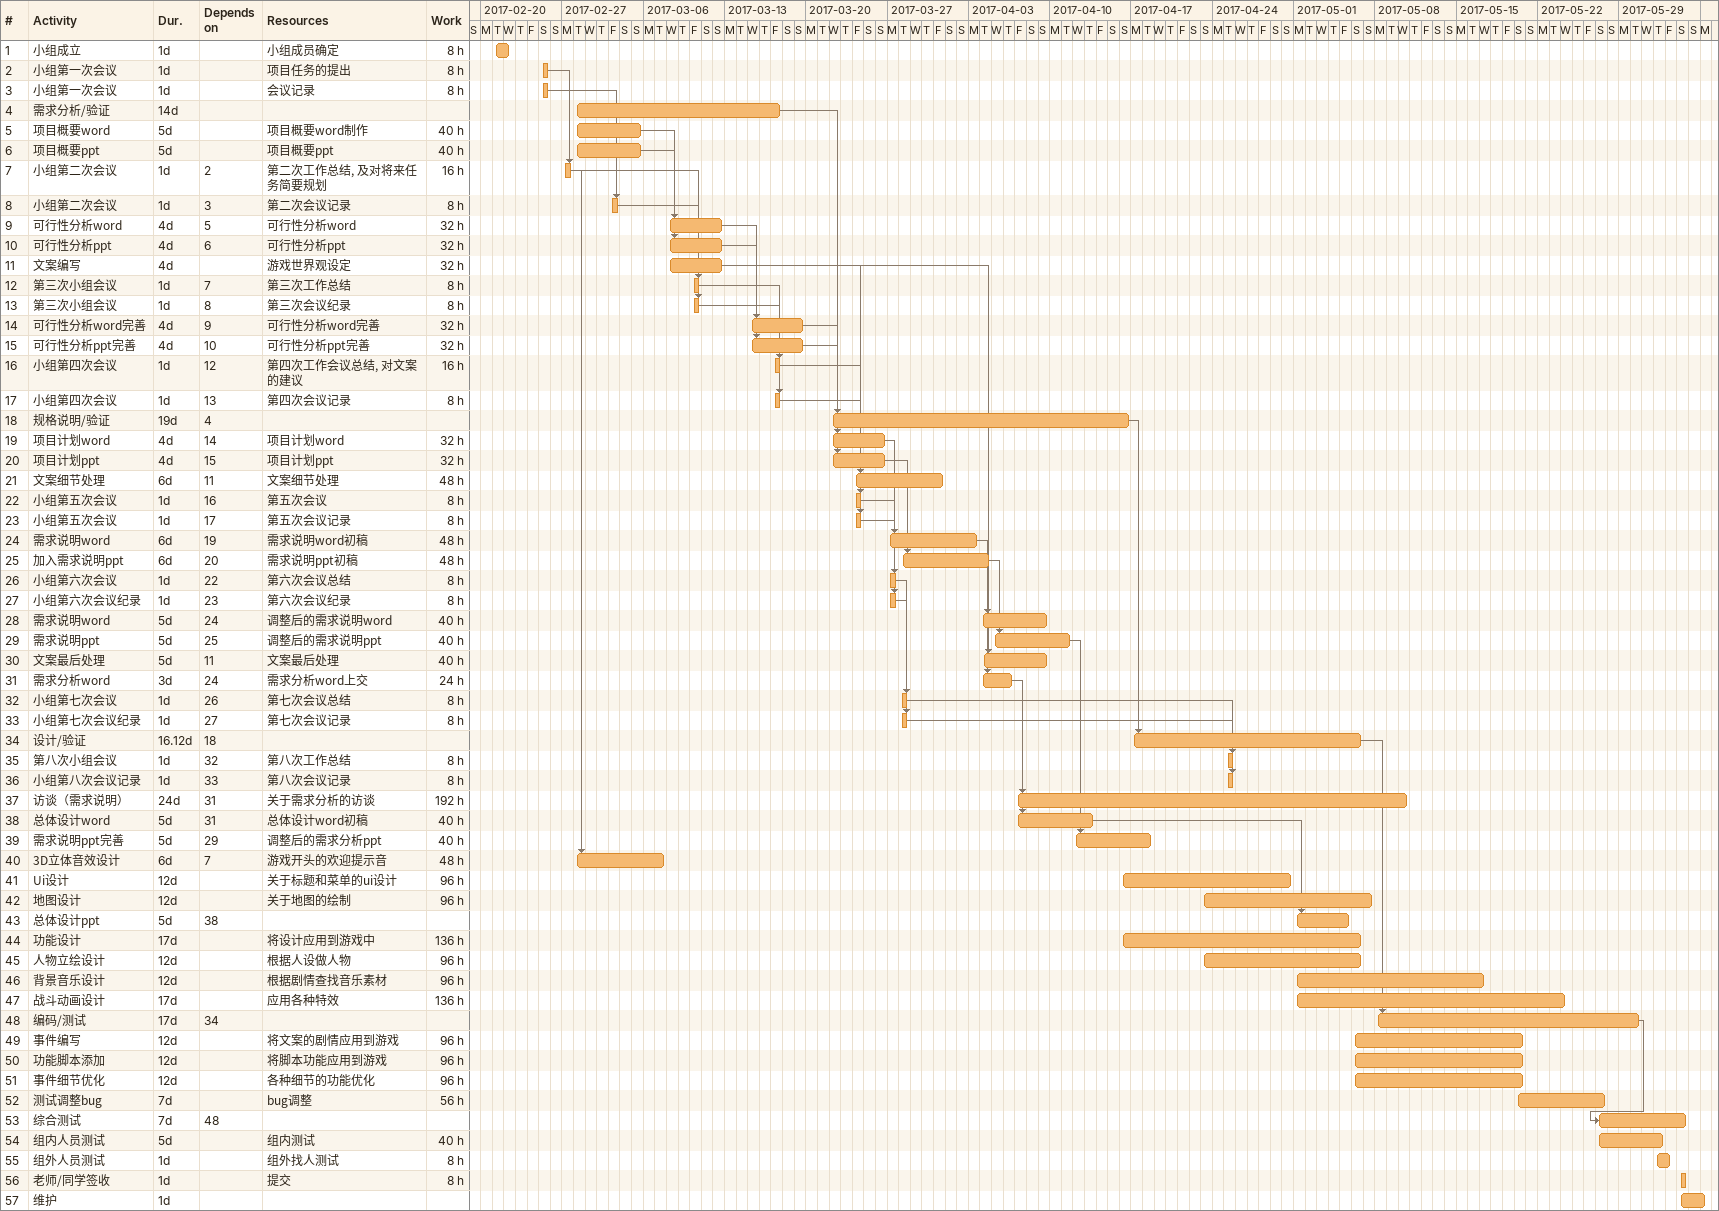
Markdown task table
| ID | Task | Duration | Start | Finish | Predecessors | Resources | Work (h) |
|---|---|---|---|---|---|---|---|
| 1 | 小组成立 | 1d | 2017-02-21 | 2017-02-22 |  | 小组成员确定 | 8 |
| 2 | 小组第一次会议 | 1d | 2017-02-25 | 2017-02-25 |  | 项目任务的提出 | 8 |
| 3 | 小组第一次会议 | 1d | 2017-02-25 | 2017-02-25 |  | 会议记录 | 8 |
| 4 | 需求分析/验证 | 14d | 2017-02-28 | 2017-03-17 |  |  |  |
| 5 | 项目概要word | 5d | 2017-02-28 | 2017-03-05 |  | 项目概要word制作 | 40 |
| 6 | 项目概要ppt | 5d | 2017-02-28 | 2017-03-05 |  | 项目概要ppt | 40 |
| 7 | 小组第二次会议 | 1d | 2017-02-27 | 2017-02-27 | 2 | 第二次工作总结, 及对将来任务简要规划 | 16 |
| 8 | 小组第二次会议 | 1d | 2017-03-03 | 2017-03-03 | 3 | 第二次会议记录 | 8 |
| 9 | 可行性分析word | 4d | 2017-03-08 | 2017-03-12 | 5 | 可行性分析word | 32 |
| 10 | 可行性分析ppt | 4d | 2017-03-08 | 2017-03-12 | 6 | 可行性分析ppt | 32 |
| 11 | 文案编写 | 4d | 2017-03-08 | 2017-03-12 |  | 游戏世界观设定 | 32 |
| 12 | 第三次小组会议 | 1d | 2017-03-10 | 2017-03-10 | 7 | 第三次工作总结 | 8 |
| 13 | 第三次小组会议 | 1d | 2017-03-10 | 2017-03-10 | 8 | 第三次会议纪录 | 8 |
| 14 | 可行性分析word完善 | 4d | 2017-03-15 | 2017-03-19 | 9 | 可行性分析word完善 | 32 |
| 15 | 可行性分析ppt完善 | 4d | 2017-03-15 | 2017-03-19 | 10 | 可行性分析ppt完善 | 32 |
| 16 | 小组第四次会议 | 1d | 2017-03-17 | 2017-03-17 | 12 | 第四次工作会议总结, 对文案的建议 | 16 |
| 17 | 小组第四次会议 | 1d | 2017-03-17 | 2017-03-17 | 13 | 第四次会议记录 | 8 |
| 18 | 规格说明/验证 | 19d | 2017-03-22 | 2017-04-16 | 4 |  |  |
| 19 | 项目计划word | 4d | 2017-03-22 | 2017-03-26 | 14 | 项目计划word | 32 |
| 20 | 项目计划ppt | 4d | 2017-03-22 | 2017-03-26 | 15 | 项目计划ppt | 32 |
| 21 | 文案细节处理 | 6d | 2017-03-24 | 2017-03-31 | 11 | 文案细节处理 | 48 |
| 22 | 小组第五次会议 | 1d | 2017-03-24 | 2017-03-24 | 16 | 第五次会议 | 8 |
| 23 | 小组第五次会议 | 1d | 2017-03-24 | 2017-03-24 | 17 | 第五次会议记录 | 8 |
| 24 | 需求说明word | 6d | 2017-03-27 | 2017-04-03 | 19 | 需求说明word初稿 | 48 |
| 25 | 加入需求说明ppt | 6d | 2017-03-28 | 2017-04-04 | 20 | 需求说明ppt初稿 | 48 |
| 26 | 小组第六次会议 | 1d | 2017-03-27 | 2017-03-27 | 22 | 第六次会议总结 | 8 |
| 27 | 小组第六次会议纪录 | 1d | 2017-03-27 | 2017-03-27 | 23 | 第六次会议纪录 | 8 |
| 28 | 需求说明word | 5d | 2017-04-04 | 2017-04-09 | 24 | 调整后的需求说明word | 40 |
| 29 | 需求说明ppt | 5d | 2017-04-05 | 2017-04-11 | 25 | 调整后的需求说明ppt | 40 |
| 30 | 文案最后处理 | 5d | 2017-04-04 | 2017-04-09 | 11 | 文案最后处理 | 40 |
| 31 | 需求分析word | 3d | 2017-04-04 | 2017-04-06 | 24 | 需求分析word上交 | 24 |
| 32 | 小组第七次会议 | 1d | 2017-03-28 | 2017-03-28 | 26 | 第七次会议总结 | 8 |
| 33 | 小组第七次会议纪录 | 1d | 2017-03-28 | 2017-03-28 | 27 | 第七次会议记录 | 8 |
| 34 | 设计/验证 | 16.12d | 2017-04-17 | 2017-05-06 | 18 |  |  |
| 35 | 第八次小组会议 | 1d | 2017-04-25 | 2017-04-25 | 32 | 第八次工作总结 | 8 |
| 36 | 小组第八次会议记录 | 1d | 2017-04-25 | 2017-04-25 | 33 | 第八次会议记录 | 8 |
| 37 | 访谈（需求说明） | 24d | 2017-04-07 | 2017-05-10 | 31 | 关于需求分析的访谈 | 192 |
| 38 | 总体设计word | 5d | 2017-04-07 | 2017-04-13 | 31 | 总体设计word初稿 | 40 |
| 39 | 需求说明ppt完善 | 5d | 2017-04-12 | 2017-04-18 | 29 | 调整后的需求分析ppt | 40 |
| 40 | 3D立体音效设计 | 6d | 2017-02-28 | 2017-03-07 | 7 | 游戏开头的欢迎提示音 | 48 |
| 41 | Ui设计 | 12d | 2017-04-16 | 2017-04-30 |  | 关于标题和菜单的ui设计 | 96 |
| 42 | 地图设计 | 12d | 2017-04-23 | 2017-05-07 |  | 关于地图的绘制 | 96 |
| 43 | 总体设计ppt | 5d | 2017-05-01 | 2017-05-05 | 38 |  |  |
| 44 | 功能设计 | 17d | 2017-04-16 | 2017-05-06 |  | 将设计应用到游戏中 | 136 |
| 45 | 人物立绘设计 | 12d | 2017-04-23 | 2017-05-06 |  | 根据人设做人物 | 96 |
| 46 | 背景音乐设计 | 12d | 2017-05-01 | 2017-05-17 |  | 根据剧情查找音乐素材 | 96 |
| 47 | 战斗动画设计 | 17d | 2017-05-01 | 2017-05-24 |  | 应用各种特效 | 136 |
| 48 | 编码/测试 | 17d | 2017-05-08 | 2017-05-30 | 34 |  |  |
| 49 | 事件编写 | 12d | 2017-05-06 | 2017-05-20 |  | 将文案的剧情应用到游戏 | 96 |
| 50 | 功能脚本添加 | 12d | 2017-05-06 | 2017-05-20 |  | 将脚本功能应用到游戏 | 96 |
| 51 | 事件细节优化 | 12d | 2017-05-06 | 2017-05-20 |  | 各种细节的功能优化 | 96 |
| 52 | 测试调整bug | 7d | 2017-05-20 | 2017-05-27 |  | bug调整 | 56 |
| 53 | 综合测试 | 7d | 2017-05-27 | 2017-06-03 | 48 |  |  |
| 54 | 组内人员测试 | 5d | 2017-05-27 | 2017-06-01 |  | 组内测试 | 40 |
| 55 | 组外人员测试 | 1d | 2017-06-01 | 2017-06-02 |  | 组外找人测试 | 8 |
| 56 | 老师/同学签收 | 1d | 2017-06-03 | 2017-06-03 |  | 提交 | 8 |
| 57 | 维护 | 1d | 2017-06-03 | 2017-06-05 |  |  |  |
